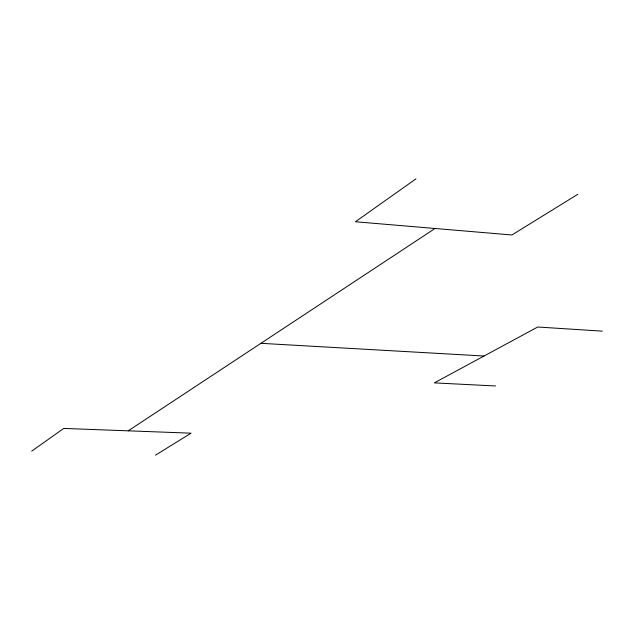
<?xml version="1.0" encoding="UTF-8"?>
<svg xmlns="http://www.w3.org/2000/svg" width="634" height="634" viewBox="0 0 634 634"><rect width="100%" height="100%" fill="white"/><g stroke="black" fill="none" stroke-linecap="round" stroke-linejoin="round"><path stroke-width="0.95" d="M31.7 451.131L63.741 428.425L191.072 433.173L155.504 455.141M415.959 178.859L355.42 221.749L511.923 234.984L577.859 194.25M128.25 430.827L435.027 228.478M495.526 385.971L434.298 382.881L537.743 327.009L602.3 331.154M260.923 343.319L484.027 356.023"/></g></svg>
